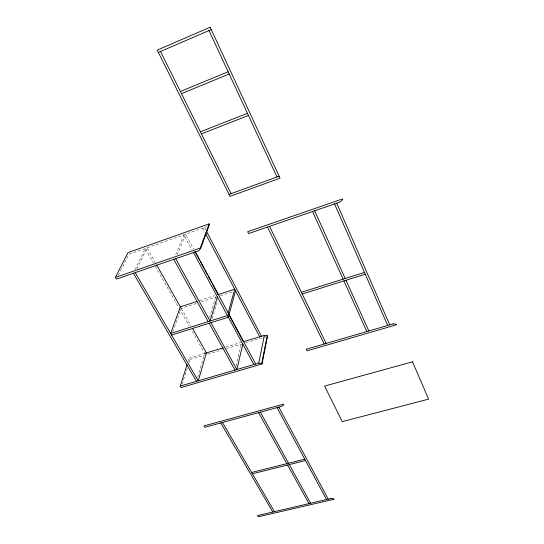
<?xml version="1.0" encoding="UTF-8"?>
<svg xmlns="http://www.w3.org/2000/svg" width="544" height="544" viewBox="0 0 544 544"><rect width="100%" height="100%" fill="white"/><g stroke="black" fill="none" stroke-linecap="round" stroke-linejoin="round"><path stroke-width="0.41" stroke-dasharray="2.72 2.04" d="M236.001 365.969L241.482 343.06M197.669 377.339L204.741 353.416L191.332 329.773M212.174 318.655L217.729 300.193M209.447 317.608L215.825 296.772M182.145 384.35L187.469 367.56M188.986 362.766L189.999 359.57L189.169 358.129L204.53 353.484M188.149 361.325L189.169 358.129M172.713 331.901L181.22 308.387L196.398 303.477M177.222 254.878L185.647 234.233L193.657 249.138M175.651 254.762L183.831 234.872L191.855 249.757M137.013 268.886L146.975 247.894L155.346 262.684M135.191 269.518L145.214 248.513L153.598 263.289M118.313 275.352L128.955 254.259L206.808 226.753M199.526 300.614L214.717 295.691M201.192 301.92L216.369 297.01M220.361 295.718L233.145 291.577M225.556 347.12L240.917 342.475M189.999 359.57L204.53 355.184M207.76 354.212L222.292 349.826M226.331 348.602L241.672 343.978M245.704 342.761L262.657 337.64M263.466 337.396L265.887 336.668M155.278 266.24L178.752 307.612M179.173 308.353L189.23 326.08M181.302 308.536L190.93 325.543M204.53 227.562L206.094 230.561M202.688 228.208L204.653 231.955"/><path stroke-width="0.82" d="M187.129 364.514L180.248 386.07L181.132 387.546L262.011 363.97L261.739 363.453L267.24 335.675L264.37 335.383L243.345 341.741M262.011 363.97L267.505 336.178L267.24 335.675M180.248 386.07L258.726 363.134L264.37 335.383M242.828 344.175L236.83 369.532L210.963 322.667M235.538 290.802L228.324 317.213L171.578 335.036M228.099 313.167L234.702 289.204L217.913 294.651M217.355 296.997L210.066 321.035L175.664 258.699M200.58 248.69L209.46 224.448L209.161 223.863L127.996 252.606L115.396 277.413L116.416 279.12L198.642 250.777L200.58 248.69L200.26 248.091L209.161 223.863M208.529 225.461L209.46 224.448M158.358 52.421L211.262 29.573M180.37 91.46L228.154 71.767M181.458 93.65L229.201 74.025M200.403 131.791L247.445 113.329M201.443 133.878L248.445 115.478M229.078 194.385L279.133 176.215M115.396 277.413L200.26 248.091M197.132 301.396L180.343 306.843L170.653 333.445L227.44 315.568M301.41 292.271L364.5 272.408M302.24 293.998L365.282 274.196M205.34 353.24L223.128 347.854M251.62 472.464L304.79 459.184M252.389 473.776L305.517 460.537M258.726 363.134L261.739 363.453M135.232 272.639L198.24 380.814L206.428 352.906L192.61 328.501M222.516 422.484L274.448 511.646M133.402 273.272L196.486 381.324M220.796 422.953L272.802 512.026M156.604 264.901L180.887 307.795M173.767 259.352L208.216 321.613M209.12 323.245L235.022 370.063M258.59 412.644L286.824 463.672M287.565 465.011L308.938 503.635M260.358 412.162L288.551 463.236M289.292 464.583L310.631 503.248M193.501 252.552L253.83 364.568M277.018 407.619L326.536 499.548M195.425 251.886L255.666 364.031M278.82 407.13L328.25 499.154M194.854 251.369L199.662 260.311M200.464 261.807L204.068 268.512M204.87 270.001L207.271 274.475M208.073 275.964L211.677 282.669M212.48 284.165L218.083 294.596M228.562 314.099L243.406 341.72M206.489 231.309L261.44 336.267M205.442 233.451L259.678 336.797M160.521 51.483L231.125 193.637M267.512 227.038L324.183 344.005M269.559 226.338L326.121 343.441M209.012 30.546L277.005 176.984M314.656 210.786L345.182 278.494M345.977 280.262L368.839 330.956M312.542 211.521L343.128 279.14M343.93 280.901L366.84 331.541M334.58 203.925L387.675 325.455M336.729 203.177L389.708 324.856M342.645 199.641L340.326 201.94L248.594 233.56L247.676 231.71L342.366 198.988L342.645 199.641M283.71 404.682L281.819 406.314L204.857 427.298L204.02 425.904L283.444 404.192L283.71 404.682M210.168 27.2L157.216 50.13L230.044 196.323L280.058 178.214L210.168 27.2M393.108 323.864L306.231 349.255L307.027 350.846L396.556 324.748L396.311 324.19L393.108 323.864M412.522 361.808L324.578 386.077L342.278 421.62L428.604 399.126L412.522 361.808M331.112 498.488L257.543 515.569L258.278 516.8L334.098 499.236L333.866 498.807L331.112 498.488"/></g></svg>
